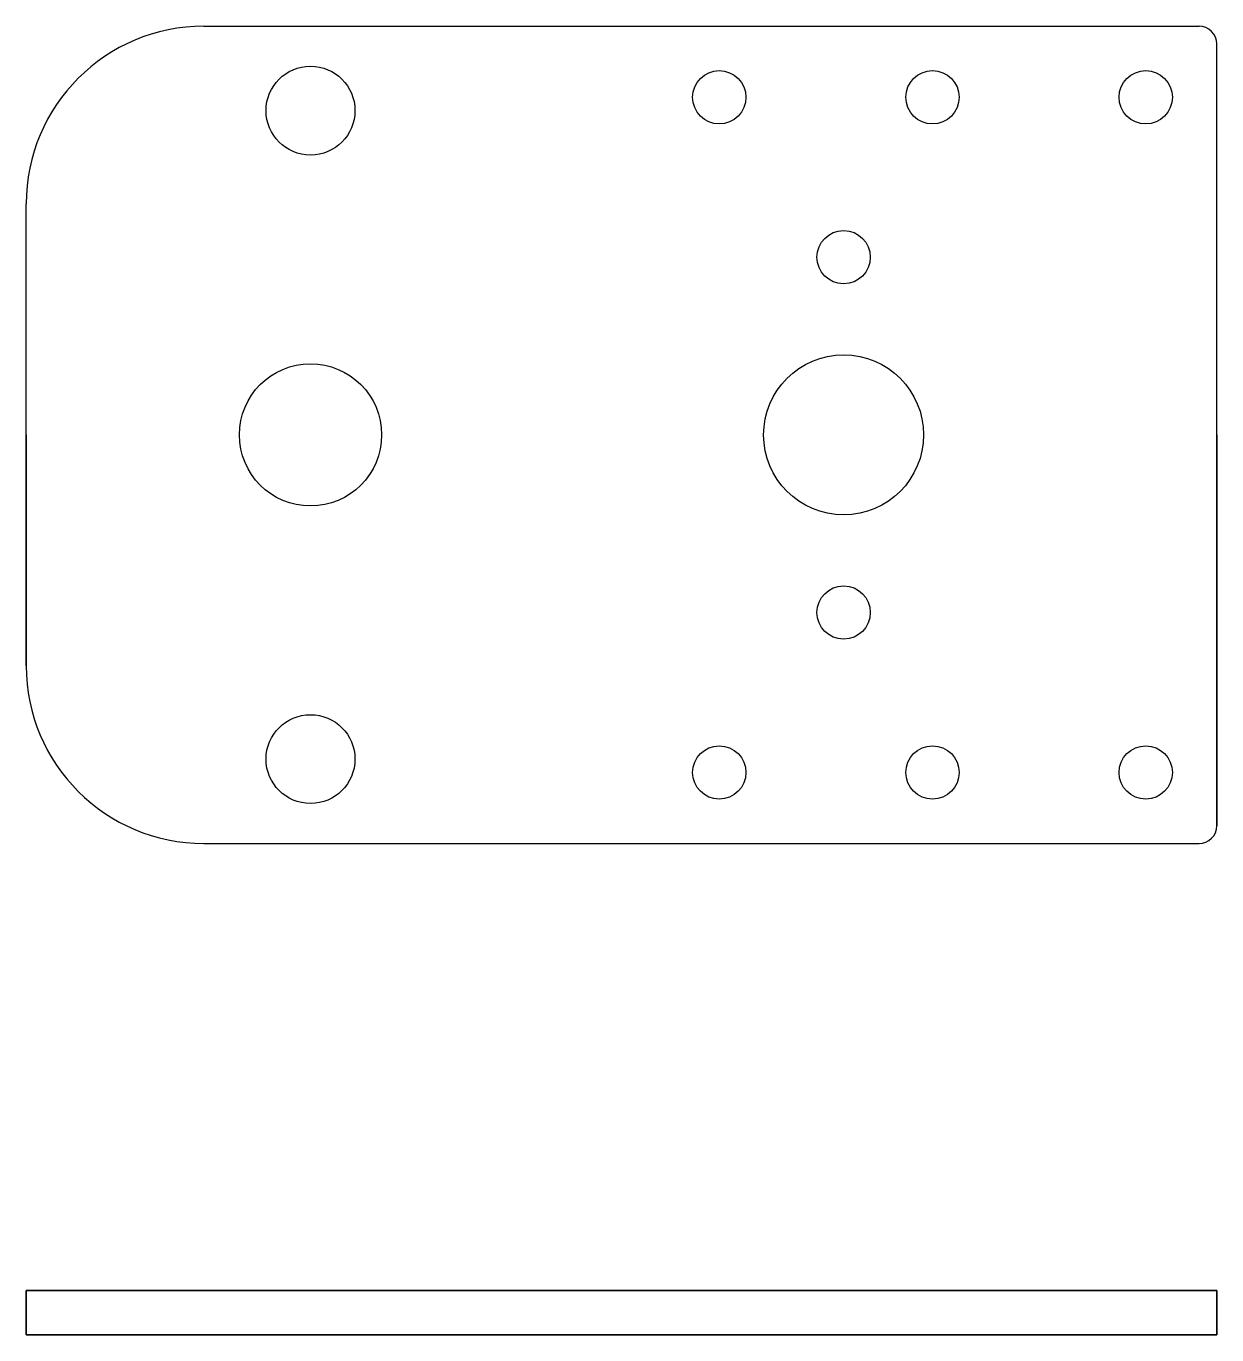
# Model space of a CAD drawing. Header units: millimetres. Extents: x 204 to 338, y 199 to 346.
import ezdxf

# ---------------------------------------------------------------- set-up
doc = ezdxf.new("R2010")
doc.units = ezdxf.units.MM
doc.layers.add('NetDam', color=7, linetype='Continuous', lineweight=35)

msp = doc.modelspace()

# ---------------------------------------------------------------- linework, layer by layer
at = {"color": 7, "linetype": 'Continuous', "lineweight": 25}
for p, q in [((223.72, 345.95), (335.72, 345.95)), ((337.72, 255.95), (337.72, 343.95)), ((203.72, 273.95), (203.72, 325.95)), ((223.72, 253.95), (335.72, 253.95))]:
    msp.add_line(p, q, dxfattribs=at)
for centre in [(235.72, 336.45), (235.72, 263.45)]:
    msp.add_circle(centre, 5, dxfattribs=at)
for centre, radius in [((281.72, 337.95), 3), ((305.72, 337.95), 3), ((329.72, 337.95), 3), ((295.72, 319.95), 3), ((235.72, 299.95), 8), ((295.72, 299.95), 9), ((295.72, 279.95), 3), ((281.72, 261.95), 3), ((305.72, 261.95), 3), ((329.72, 261.95), 3)]:
    msp.add_circle(centre, radius)
for centre, radius, start, end in [((223.72, 325.95), 20, 90, 180), ((335.72, 343.95), 2, 0, 90), ((223.72, 273.95), 20, 180, 270), ((335.72, 255.95), 2, 270, 0)]:
    msp.add_arc(centre, radius, start, end, dxfattribs=at)
at = {"layer": 'NetDam'}
for p, q in [((203.72, 299.95), (203.72, 273.95)), ((337.72, 299.95), (337.72, 255.95)), ((203.72, 203.65), (337.72, 203.65)), ((203.72, 203.65), (203.72, 198.65)), ((337.72, 203.65), (337.72, 198.65)), ((203.72, 198.65), (337.72, 198.65))]:
    msp.add_line(p, q, dxfattribs=at)

doc.saveas('drawing.dxf')
